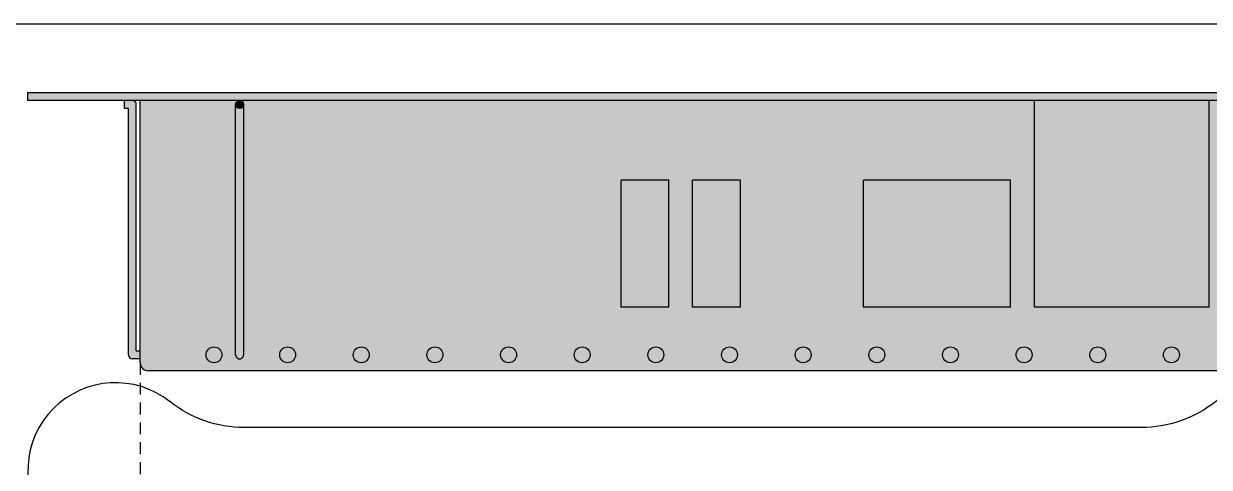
# Model space of a CAD drawing. Header units: millimetres. Extents: x 0 to 2688, y 0 to 2044.
# Drawn here: x 2457.07 to 2471.99, y 2038.25 to 2043.84 of the extents above; entities that cross this region are included whole.
import ezdxf

# ---------------------------------------------------------------- set-up
doc = ezdxf.new("R2010")
doc.units = ezdxf.units.MM
doc.linetypes.add('TRATTEGGIATA', pattern=[0.75, 0.5, -0.25])

# ---------------------------------------------------------------- blocks, each defined once
blk = doc.blocks.new('MIS')
blk.add_lwpolyline([(2557.689, 2036.596), (2557.689, 2024.809, -0.169472), (2557.364, 2023.876, 0.892135), (2558.913, 2022.327, -0.169472), (2559.846, 2022.653), (2562.289, 2022.653, -0.414214), (2563.789, 2021.153), (2563.789, 2020.153, 0.414214), (2565.289, 2018.653), (2575.789, 2018.653, 0.414214), (2577.289, 2020.153), (2577.289, 2028.453, 0.414214), (2575.789, 2029.953), (2574.789, 2029.953, -0.414214), (2573.289, 2031.453), (2573.289, 2036.596, -0.169472), (2573.615, 2037.529, 0.892135), (2572.066, 2039.078, -0.169472), (2571.133, 2038.753), (2559.846, 2038.753, -0.169472), (2558.913, 2039.078, 0.892135), (2557.364, 2037.529, -0.169472)], format="xyb", close=True)

msp = doc.modelspace()

# ---------------------------------------------------------------- hatches: boundary and pattern name
at = {"true_color": 0x939598, "transparency": 33554687}
h = msp.add_hatch(color=252, dxfattribs=at)
h.paths.add_polyline_path([(2473.854, 2042.868), (2473.854, 2042.968), (2457.124, 2042.968), (2457.124, 2042.868)])
h.paths.add_polyline_path([(2476.411, 2042.868), (2477.289, 2042.868), (2477.289, 2042.968), (2473.854, 2042.968), (2473.854, 2042.868)])
at = {"true_color": 0x9e623d, "transparency": 33554687}
for points in [[(2458.389, 2039.668, 0.414214), (2458.439, 2039.618), (2458.539, 2039.618), (2458.539, 2039.718), (2458.489, 2039.718), (2458.489, 2042.818, 0.414214), (2458.439, 2042.868), (2458.339, 2042.868), (2458.339, 2042.768), (2458.389, 2042.768)], [(2459.739, 2039.668, 1.000008), (2459.839, 2039.668), (2459.839, 2042.818, -1.000008), (2459.739, 2042.818)]]:
    msp.add_hatch(color=25, dxfattribs=at).paths.add_polyline_path(points)
at = {"true_color": 0x83b13e, "transparency": 33554687}
h = msp.add_hatch(color=65, dxfattribs=at)
h.paths.add_polyline_path([(2458.539, 2042.868), (2458.539, 2039.568, 0.414214), (2458.639, 2039.468), (2472.339, 2039.468, 0.414214), (2472.439, 2039.568), (2472.439, 2042.868), (2471.989, 2042.868), (2471.989, 2040.268), (2469.789, 2040.268), (2469.789, 2042.868)])
h.paths.add_polyline_path([(2464.589, 2041.868), (2465.189, 2041.868), (2465.189, 2040.268), (2464.589, 2040.268)], flags=16)
h.paths.add_polyline_path([(2465.489, 2041.868), (2466.089, 2041.868), (2466.089, 2040.268), (2465.489, 2040.268)], flags=16)
h.paths.add_polyline_path([(2466.979, 2039.668, -1), (2466.779, 2039.668, -1)], flags=16)
h.paths.add_polyline_path([(2467.639, 2041.868), (2469.489, 2041.868), (2469.489, 2040.268), (2467.639, 2040.268)], flags=16)
h.paths.add_polyline_path([(2471.613, 2039.668, -1), (2471.413, 2039.668, -1)], flags=16)
at = {"true_color": 0x543521, "transparency": 33554687}
msp.add_hatch(color=39, dxfattribs=at).paths.add_polyline_path([(2459.789, 2042.868, 1), (2459.789, 2042.768, 1)])
at = {"true_color": 0x0e5f8b, "transparency": 33554661}
h = msp.add_hatch(color=146, dxfattribs=at)
h.dxf.hatch_style = 1
h.paths.add_polyline_path([(2471.989, 2042.868), (2469.789, 2042.868), (2469.789, 2040.268), (2471.989, 2040.268)])
h.paths.add_polyline_path([(2469.489, 2041.868), (2467.639, 2041.868), (2467.639, 2040.268), (2469.489, 2040.268)])
h.paths.add_polyline_path([(2466.089, 2041.868), (2465.489, 2041.868), (2465.489, 2040.268), (2466.089, 2040.268)])
h.paths.add_polyline_path([(2465.189, 2041.868), (2464.589, 2041.868), (2464.589, 2040.268), (2465.189, 2040.268)])
at = {"transparency": 33554661}
h = msp.add_hatch(color=26, dxfattribs=at)
h.paths.add_polyline_path([(2471.413, 2039.668, 1), (2471.613, 2039.668, 1)])
h.paths.add_polyline_path([(2470.486, 2039.668, 1), (2470.686, 2039.668, 1)])
h.paths.add_polyline_path([(2469.559, 2039.668, 1), (2469.759, 2039.668, 1)])
h.paths.add_polyline_path([(2468.633, 2039.668, 1), (2468.833, 2039.668, 1)])
h.paths.add_polyline_path([(2467.906, 2039.668, 1), (2467.706, 2039.668, 1)])
h.paths.add_polyline_path([(2466.779, 2039.668, 1), (2466.979, 2039.668, 1)])
h.paths.add_polyline_path([(2466.053, 2039.668, 1), (2465.853, 2039.668, 1)])
h.paths.add_polyline_path([(2464.926, 2039.668, 1), (2465.126, 2039.668, 1)])
h.paths.add_polyline_path([(2463.999, 2039.668, 1), (2464.199, 2039.668, 1)])
h.paths.add_polyline_path([(2463.073, 2039.668, 1), (2463.273, 2039.668, 1)])
h.paths.add_polyline_path([(2462.146, 2039.668, 1), (2462.346, 2039.668, 1)])
h.paths.add_polyline_path([(2461.419, 2039.668, 1), (2461.219, 2039.668, 1)])
h.paths.add_polyline_path([(2460.493, 2039.668, 1), (2460.293, 2039.668, 1)])
h.paths.add_polyline_path([(2459.366, 2039.668, 1), (2459.566, 2039.668, 1)])

# ---------------------------------------------------------------- linework, layer by layer
for p, q in [((2457.124, 2042.868), (2457.124, 2042.968)), ((2457.124, 2042.968), (2477.289, 2042.968)), ((2477.289, 2042.868), (2457.124, 2042.868)), ((2458.339, 2042.768), (2458.339, 2042.868)), ((2458.439, 2042.868), (2458.339, 2042.868)), ((2458.389, 2042.768), (2458.339, 2042.768)), ((2458.389, 2039.668), (2458.389, 2042.768)), ((2458.489, 2039.718), (2458.489, 2042.818)), ((2458.539, 2039.568), (2458.539, 2042.868)), ((2459.839, 2042.818), (2459.839, 2039.668)), ((2469.789, 2040.268), (2469.789, 2042.868)), ((2471.989, 2040.268), (2471.989, 2042.868)), ((2464.589, 2040.268), (2464.589, 2041.868)), ((2465.189, 2041.868), (2464.589, 2041.868)), ((2465.189, 2040.268), (2465.189, 2041.868)), ((2465.489, 2040.268), (2465.489, 2041.868)), ((2466.089, 2041.868), (2465.489, 2041.868)), ((2466.089, 2040.268), (2466.089, 2041.868)), ((2467.639, 2040.268), (2467.639, 2041.868)), ((2469.489, 2041.868), (2467.639, 2041.868)), ((2469.489, 2040.268), (2469.489, 2041.868)), ((2465.189, 2040.268), (2464.589, 2040.268)), ((2466.089, 2040.268), (2465.489, 2040.268)), ((2469.489, 2040.268), (2467.639, 2040.268)), ((2471.989, 2040.268), (2469.789, 2040.268)), ((2458.489, 2039.718), (2458.539, 2039.718)), ((2472.339, 2039.468), (2458.639, 2039.468))]:
    msp.add_line(p, q)
at = {"color": 1, "linetype": 'TRATTEGGIATA', "ltscale": 0.3}
msp.add_line((2458.539, 2039.568), (2458.539, 2037.903), dxfattribs=at)
msp.add_lwpolyline([(2446.207, 2043.835), (2488.207, 2043.835), (2488.207, 2014.135), (2446.207, 2014.135)], close=True)
for points in [[(2459.739, 2039.668), (2459.739, 2042.818)], [(2458.539, 2039.618), (2458.439, 2039.618)]]:
    msp.add_lwpolyline(points)
for centre, radius in [((2459.789, 2042.818), 0.05), ((2459.466, 2039.668), 0.1), ((2460.393, 2039.668), 0.1), ((2461.319, 2039.668), 0.1), ((2462.246, 2039.668), 0.1), ((2463.173, 2039.668), 0.1), ((2464.099, 2039.668), 0.1), ((2465.026, 2039.668), 0.1), ((2465.953, 2039.668), 0.1), ((2466.879, 2039.668), 0.1), ((2467.806, 2039.668), 0.1), ((2468.733, 2039.668), 0.1), ((2469.659, 2039.668), 0.1), ((2470.586, 2039.668), 0.1), ((2471.513, 2039.668), 0.1)]:
    msp.add_circle(centre, radius)
for centre, radius, start, end in [((2458.439, 2042.818), 0.05, 0, 90), ((2458.439, 2039.668), 0.05, 180, 270), ((2459.789, 2039.668), 0.05, 180, 0.0009), ((2458.639, 2039.568), 0.1, 180, 270)]:
    msp.add_arc(centre, radius, start, end)

# ---------------------------------------------------------------- block references
msp.add_blockref('MIS', (-100, 0))

doc.saveas('drawing.dxf')
